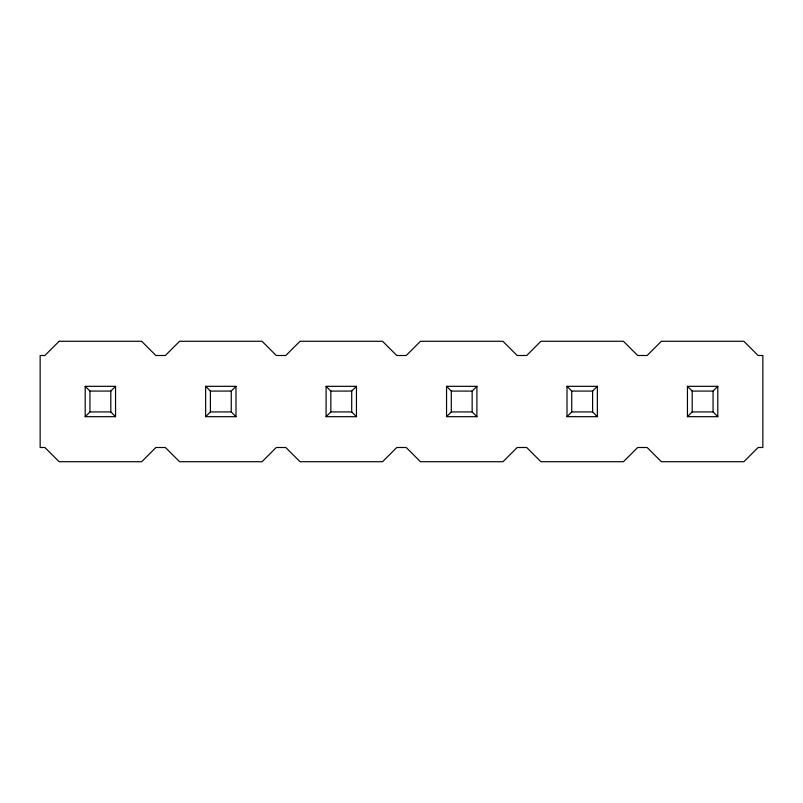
<?xml version="1.0" encoding="UTF-8"?>
<svg xmlns="http://www.w3.org/2000/svg" width="803" height="803" viewBox="0 0 803 803"><rect width="100%" height="100%" fill="white"/><g stroke="black" fill="none" stroke-linecap="round" stroke-linejoin="round"><path stroke-width="1.2" d="M85.198 416.677L89.946 411.929L110.804 411.929L115.552 416.677L85.198 416.677L85.198 386.323L115.552 386.323L115.552 416.677M85.198 386.323L89.946 391.071L110.804 391.071L115.552 386.323M205.648 416.677L210.396 411.929L231.254 411.929L236.002 416.677L205.648 416.677L205.648 386.323L236.002 386.323L236.002 416.677M205.648 386.323L210.396 391.071L231.254 391.071L236.002 386.323M326.098 416.677L330.846 411.929L330.846 391.071L326.098 386.323L326.098 416.677L356.452 416.677L356.452 386.323L326.098 386.323M330.846 391.071L351.704 391.071L356.452 386.323M446.548 416.677L451.296 411.929L451.296 391.071L446.548 386.323L446.548 416.677L476.902 416.677L476.902 386.323L446.548 386.323M451.296 391.071L472.154 391.071L476.902 386.323M566.998 416.677L571.746 411.929L592.604 411.929L597.352 416.677L597.352 386.323L566.998 386.323L566.998 416.677L597.352 416.677M566.998 386.323L571.746 391.071L592.604 391.071L597.352 386.323M687.448 416.677L692.196 411.929L713.054 411.929L717.802 416.677L717.802 386.323L687.448 386.323L687.448 416.677L717.802 416.677M687.448 386.323L692.196 391.071L713.054 391.071L717.802 386.323M330.846 411.929L351.704 411.929L356.452 416.677M451.296 411.929L472.154 411.929L476.902 416.677M713.054 391.071L713.054 411.929M692.196 391.071L692.196 411.929M592.604 391.071L592.604 411.929M571.746 391.071L571.746 411.929M472.154 391.071L472.154 411.929M351.704 391.071L351.704 411.929M231.254 391.071L231.254 411.929M210.396 391.071L210.396 411.929M110.804 391.071L110.804 411.929M89.946 391.071L89.946 411.929M59.121 341.275L44.888 355.498L40.15 355.498L40.15 447.502L44.888 447.502L59.121 461.725L141.629 461.725L155.862 447.502L165.338 447.502L179.571 461.725L262.079 461.725L276.312 447.502L285.788 447.502L300.021 461.725L382.529 461.725L396.762 447.502L406.238 447.502L420.471 461.725L502.979 461.725L517.212 447.502L526.688 447.502L540.921 461.725L623.429 461.725L637.662 447.502L647.138 447.502L661.371 461.725L743.879 461.725L758.112 447.502L762.85 447.502L762.85 355.498L758.112 355.498L743.879 341.275L661.371 341.275L647.138 355.498L637.662 355.498L623.429 341.275L540.921 341.275L526.688 355.498L517.212 355.498L502.979 341.275L420.471 341.275L406.238 355.498L396.762 355.498L382.529 341.275L300.021 341.275L285.788 355.498L276.312 355.498L262.079 341.275L179.571 341.275L165.338 355.498L155.862 355.498L141.629 341.275L59.121 341.275"/></g></svg>
